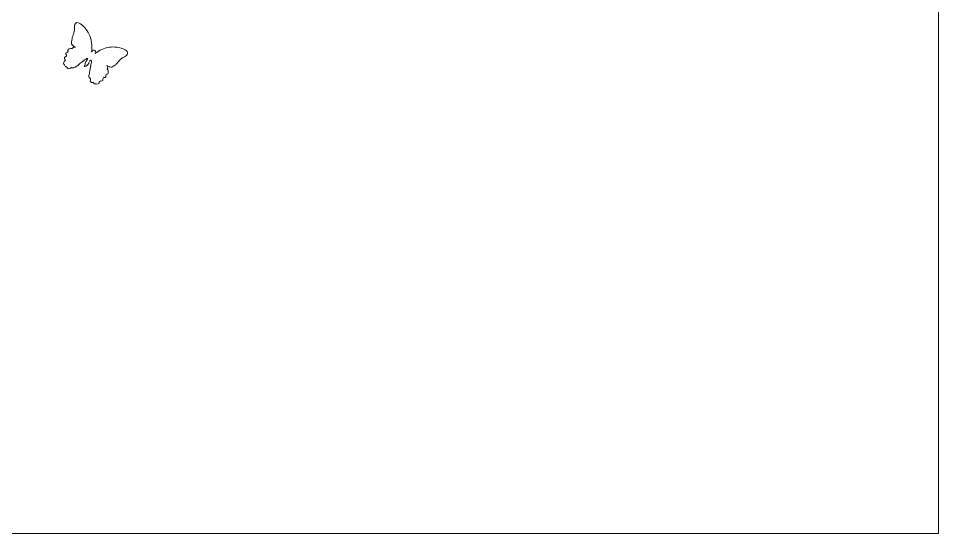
# Model space of a CAD drawing. Extents: x 245 to 764, y -945 to -55.
# Drawn here: x 567.3 to 764.3, y -944.6 to -834.3 of the extents above; entities that cross this region are included whole.
import ezdxf

# ---------------------------------------------------------------- set-up
doc = ezdxf.new("R2010")
doc.units = 0
doc.header["$MEASUREMENT"] = 0
doc.layers.add('Layer 1', color=7, linetype='Continuous', lineweight=0)

msp = doc.modelspace()

# ---------------------------------------------------------------- linework, layer by layer
at = {"layer": 'Layer 1'}
for points, knots in [([(632.82, -55.42), (632.82, -55.42), (373.36, -55.42), (373.36, -55.42), (373.36, -55.42), (244.72, -238.02), (244.72, -238.02), (244.72, -238.02), (244.72, -944.58), (244.72, -944.58), (244.72, -944.58), (764.28, -944.58), (764.28, -944.58), (764.28, -944.58), (764.28, -238.18), (764.28, -238.18), (764.28, -238.18), (632.82, -55.42), (632.82, -55.42)], [0, 0, 0, 0, 1, 1, 1, 2, 2, 2, 3, 3, 3, 4, 4, 4, 5, 5, 5, 6, 6, 6, 6]), ([(590.21, -842.39), (590.09, -842.47), (589.97, -842.52), (589.85, -842.58), (589.73, -842.63), (589.61, -842.69), (589.5, -842.76), (589.42, -842.81), (589.35, -842.88), (589.28, -842.96), (589.23, -843.01), (589.17, -843.07), (589.11, -843.11), (589.02, -843.19), (588.96, -843.27), (588.9, -843.35), (588.84, -843.43), (588.78, -843.51), (588.69, -843.59), (588.61, -843.66), (588.55, -843.74), (588.49, -843.81), (588.4, -843.91), (588.32, -844.01), (588.21, -844.09), (588.13, -844.15), (588.06, -844.22), (587.99, -844.28), (587.88, -844.37), (587.77, -844.47), (587.63, -844.55), (587.39, -844.71), (587.14, -844.75), (586.87, -844.69), (586.65, -844.64), (586.43, -844.53), (586.22, -844.41), (586.25, -844.51), (586.33, -844.68), (586.37, -844.77), (586.41, -844.86), (586.44, -844.94), (586.46, -844.97), (586.46, -845), (586.45, -845.03), (586.42, -845.03), (586.41, -845.04), (586.4, -845.04), (586.39, -845.03), (586.36, -845.02), (586.34, -845.01), (586.33, -845.01), (586.33, -845.03), (586.35, -845.09), (586.38, -845.18), (586.39, -845.2), (586.39, -845.21), (586.39, -845.22), (586.4, -845.24), (586.42, -845.28), (586.43, -845.31), (586.53, -845.57), (586.67, -845.96), (586.44, -846.14), (586.35, -846.21), (586.28, -846.23), (586.22, -846.24), (586.13, -846.27), (586.09, -846.28), (586.06, -846.49), (586.06, -846.52), (586.06, -846.56), (586.06, -846.6), (586.06, -846.72), (586.06, -846.87), (585.9, -846.95), (585.83, -846.99), (585.76, -846.97), (585.69, -846.96), (585.64, -846.94), (585.6, -846.93), (585.56, -846.95), (585.43, -847), (585.42, -847.1), (585.42, -847.26), (585.41, -847.37), (585.41, -847.47), (585.35, -847.56), (585.25, -847.72), (585.1, -847.71), (584.98, -847.7), (584.86, -847.7), (584.76, -847.69), (584.69, -847.8), (584.66, -847.84), (584.64, -847.88), (584.63, -847.93), (584.63, -847.93), (584.63, -847.93), (584.63, -847.93), (584.63, -847.93), (584.63, -847.98), (584.61, -848.03), (584.58, -848.17), (584.46, -848.39), (584.08, -848.35), (584.01, -848.34), (583.94, -848.33), (583.85, -848.3), (583.81, -848.29), (583.76, -848.28), (583.71, -848.29), (583.71, -848.29), (583.71, -848.29), (583.71, -848.29), (583.64, -848.3), (583.62, -848.29), (583.51, -848.21), (583.46, -848.17), (583.43, -848.13), (583.41, -848.1), (583.37, -848.06), (583.35, -848.03), (583.29, -848.01), (583.25, -848), (583.22, -848.01), (583.17, -848.02), (583.11, -848.03), (583.03, -848.05), (582.93, -848), (582.77, -847.92), (582.67, -847.73), (582.69, -847.52), (582.7, -847.47), (582.72, -847.42), (582.74, -847.37), (582.77, -847.31), (582.79, -847.25), (582.77, -847.19), (582.76, -847.16), (582.7, -847.12), (582.64, -847.09), (582.58, -847.06), (582.51, -847.02), (582.48, -846.96), (582.32, -846.72), (582.42, -846.34), (582.51, -846.03), (582.52, -845.97), (582.54, -845.91), (582.55, -845.85), (582.67, -845.31), (582.76, -844.83), (582.81, -844.38), (582.82, -844.32), (582.84, -844.24), (582.85, -844.15), (582.91, -843.88), (582.99, -843.47), (582.89, -843.31), (582.85, -843.26), (582.82, -843.23), (582.79, -843.24), (582.68, -843.24), (582.55, -843.52), (582.47, -843.69), (582.43, -843.77), (582.4, -843.84), (582.37, -843.88), (582.23, -844.1), (581.84, -844.55), (581.54, -844.59), (581.52, -844.6), (581.5, -844.59), (581.49, -844.57), (581.48, -844.56), (581.48, -844.55), (581.48, -844.54), (581.48, -844.54), (581.49, -844.49), (581.49, -844.49), (581.54, -844.23), (581.6, -843.93), (581.7, -843.68), (581.72, -843.62), (581.8, -843.51), (581.88, -843.39), (581.95, -843.28), (582.03, -843.15), (582.09, -843.04), (582.17, -842.9), (582.16, -842.86), (582.16, -842.85), (582.16, -842.85), (582.16, -842.85), (582.16, -842.85), (582, -842.75), (581.48, -843.17), (581.26, -843.35), (581.2, -843.41), (581.15, -843.45), (581.12, -843.47), (580.83, -843.68), (580.54, -843.91), (580.25, -844.14), (580.2, -844.19), (580.14, -844.24), (580.08, -844.29), (579.74, -844.59), (579.27, -845), (578.87, -844.91), (578.79, -844.89), (578.74, -844.86), (578.71, -844.84), (578.67, -844.82), (578.66, -844.81), (578.57, -844.85), (578.52, -844.88), (578.48, -844.91), (578.44, -844.94), (578.36, -845.01), (578.27, -845.08), (578.14, -845.08), (577.95, -845.09), (577.87, -844.98), (577.78, -844.87), (577.77, -844.85), (577.76, -844.84), (577.75, -844.82), (577.65, -844.69), (577.65, -844.69), (577.56, -844.66), (577.53, -844.65), (577.5, -844.64), (577.45, -844.61), (577.31, -844.55), (577.27, -844.45), (577.24, -844.36), (577.22, -844.3), (577.2, -844.24), (577.14, -844.19), (577.14, -844.19), (577.14, -844.19), (577.14, -844.19), (577.13, -844.18), (577.12, -844.18), (577.11, -844.17), (577.11, -844.17), (577.11, -844.17), (577.11, -844.17), (577.05, -844.12), (576.97, -844.04), (576.97, -843.85), (576.97, -843.71), (577.06, -843.6), (577.13, -843.53), (577.16, -843.51), (577.19, -843.49), (577.21, -843.47), (577.21, -843.47), (577.21, -843.47), (577.21, -843.47), (577.26, -843.43), (577.29, -843.38), (577.31, -843.33), (577.35, -843.22), (577.3, -843.15), (577.24, -843.06), (577.17, -842.96), (577.09, -842.84), (577.18, -842.68), (577.23, -842.6), (577.32, -842.55), (577.41, -842.49), (577.56, -842.4), (577.65, -842.34), (577.63, -842.2), (577.62, -842.17), (577.59, -842.14), (577.56, -842.11), (577.52, -842.07), (577.48, -842.03), (577.46, -841.97), (577.43, -841.79), (577.53, -841.72), (577.63, -841.65), (577.65, -841.64), (577.66, -841.63), (577.68, -841.61), (577.71, -841.59), (577.74, -841.58), (577.76, -841.56), (577.8, -841.54), (577.84, -841.52), (577.87, -841.5), (577.94, -841.43), (577.93, -841.39), (577.93, -841.33), (577.93, -841.31), (577.93, -841.3), (577.93, -841.27), (577.93, -841.25), (577.92, -841.22), (577.91, -841.19), (577.89, -841.13), (577.85, -841.04), (577.95, -840.93), (578.1, -840.76), (578.31, -840.76), (578.5, -840.76), (578.62, -840.76), (578.74, -840.76), (578.84, -840.71), (578.86, -840.7), (578.87, -840.68), (578.89, -840.65), (578.92, -840.61), (578.95, -840.56), (579.05, -840.52), (579.16, -840.47), (579.27, -840.48), (579.37, -840.48), (579.43, -840.49), (579.48, -840.49), (579.54, -840.48), (579.5, -840.46), (579.46, -840.44), (579.43, -840.42), (579.39, -840.41), (579.36, -840.39), (579.34, -840.38), (579.34, -840.38), (579.33, -840.37), (579.33, -840.37), (579.15, -840.25), (578.92, -840.11), (578.8, -839.92), (578.62, -839.64), (578.68, -839.33), (578.74, -839.02), (578.76, -838.92), (578.78, -838.82), (578.79, -838.72), (578.82, -838.36), (578.97, -837.98), (579.12, -837.63), (579.26, -837.31), (579.32, -836.93), (579.31, -836.43), (579.31, -836.39), (579.31, -836.35), (579.31, -836.31), (579.3, -835.98), (579.29, -835.64), (579.52, -835.36), (579.83, -834.99), (580.33, -835.3), (580.57, -835.45), (581.46, -836.01), (582.22, -837), (582.64, -838.17), (582.86, -838.77), (582.99, -839.37), (583.02, -839.96), (583.04, -840.29), (583.03, -840.63), (583.02, -840.91), (583.01, -840.97), (583.01, -841.03), (583, -841.08), (583, -841.18), (582.99, -841.28), (582.99, -841.37), (583, -841.39), (583.01, -841.45), (583.03, -841.51), (583.04, -841.44), (583.05, -841.37), (583.09, -841.31), (583.15, -841.21), (583.23, -841.15), (583.33, -841.12), (583.37, -841.11), (583.41, -841.11), (583.45, -841.11), (583.52, -841.11), (583.59, -841.12), (583.65, -841.16), (583.7, -841.19), (583.75, -841.23), (583.78, -841.27), (583.81, -841.31), (583.83, -841.36), (583.84, -841.4), (583.87, -841.51), (583.86, -841.62), (583.8, -841.72), (583.78, -841.75), (583.77, -841.78), (583.74, -841.8), (583.84, -841.74), (583.95, -841.66), (584.03, -841.6), (584.08, -841.56), (584.12, -841.53), (584.16, -841.51), (584.58, -841.24), (585.03, -840.97), (585.53, -840.79), (586.03, -840.6), (586.58, -840.48), (587.14, -840.44), (587.7, -840.39), (588.27, -840.42), (588.79, -840.51), (589.04, -840.56), (589.49, -840.69), (589.89, -840.89), (590.22, -841.05), (590.62, -841.31), (590.68, -841.64), (590.73, -841.9), (590.57, -842.15), (590.21, -842.39)], [0, 0, 0, 0, 1, 1, 1, 2, 2, 2, 3, 3, 3, 4, 4, 4, 5, 5, 5, 6, 6, 6, 7, 7, 7, 8, 8, 8, 9, 9, 9, 10, 10, 10, 11, 11, 11, 12, 12, 12, 13, 13, 13, 14, 14, 14, 15, 15, 15, 16, 16, 16, 17, 17, 17, 18, 18, 18, 19, 19, 19, 20, 20, 20, 21, 21, 21, 22, 22, 22, 23, 23, 23, 24, 24, 24, 25, 25, 25, 26, 26, 26, 27, 27, 27, 28, 28, 28, 29, 29, 29, 30, 30, 30, 31, 31, 31, 32, 32, 32, 33, 33, 33, 34, 34, 34, 35, 35, 35, 36, 36, 36, 37, 37, 37, 38, 38, 38, 39, 39, 39, 40, 40, 40, 41, 41, 41, 42, 42, 42, 43, 43, 43, 44, 44, 44, 45, 45, 45, 46, 46, 46, 47, 47, 47, 48, 48, 48, 49, 49, 49, 50, 50, 50, 51, 51, 51, 52, 52, 52, 53, 53, 53, 54, 54, 54, 55, 55, 55, 56, 56, 56, 57, 57, 57, 58, 58, 58, 59, 59, 59, 60, 60, 60, 61, 61, 61, 62, 62, 62, 63, 63, 63, 64, 64, 64, 65, 65, 65, 66, 66, 66, 67, 67, 67, 68, 68, 68, 69, 69, 69, 70, 70, 70, 71, 71, 71, 72, 72, 72, 73, 73, 73, 74, 74, 74, 75, 75, 75, 76, 76, 76, 77, 77, 77, 78, 78, 78, 79, 79, 79, 80, 80, 80, 81, 81, 81, 82, 82, 82, 83, 83, 83, 84, 84, 84, 85, 85, 85, 86, 86, 86, 87, 87, 87, 88, 88, 88, 89, 89, 89, 90, 90, 90, 91, 91, 91, 92, 92, 92, 93, 93, 93, 94, 94, 94, 95, 95, 95, 96, 96, 96, 97, 97, 97, 98, 98, 98, 99, 99, 99, 100, 100, 100, 101, 101, 101, 102, 102, 102, 103, 103, 103, 104, 104, 104, 105, 105, 105, 106, 106, 106, 107, 107, 107, 108, 108, 108, 109, 109, 109, 110, 110, 110, 111, 111, 111, 112, 112, 112, 113, 113, 113, 114, 114, 114, 115, 115, 115, 116, 116, 116, 117, 117, 117, 118, 118, 118, 119, 119, 119, 120, 120, 120, 121, 121, 121, 122, 122, 122, 123, 123, 123, 124, 124, 124, 125, 125, 125, 126, 126, 126, 127, 127, 127, 128, 128, 128, 129, 129, 129, 130, 130, 130, 131, 131, 131, 132, 132, 132, 133, 133, 133, 134, 134, 134, 135, 135, 135, 136, 136, 136, 137, 137, 137, 138, 138, 138, 139, 139, 139, 140, 140, 140, 141, 141, 141, 141])]:
    msp.add_open_spline(points, degree=3, knots=knots, dxfattribs=at)

doc.saveas('drawing.dxf')
